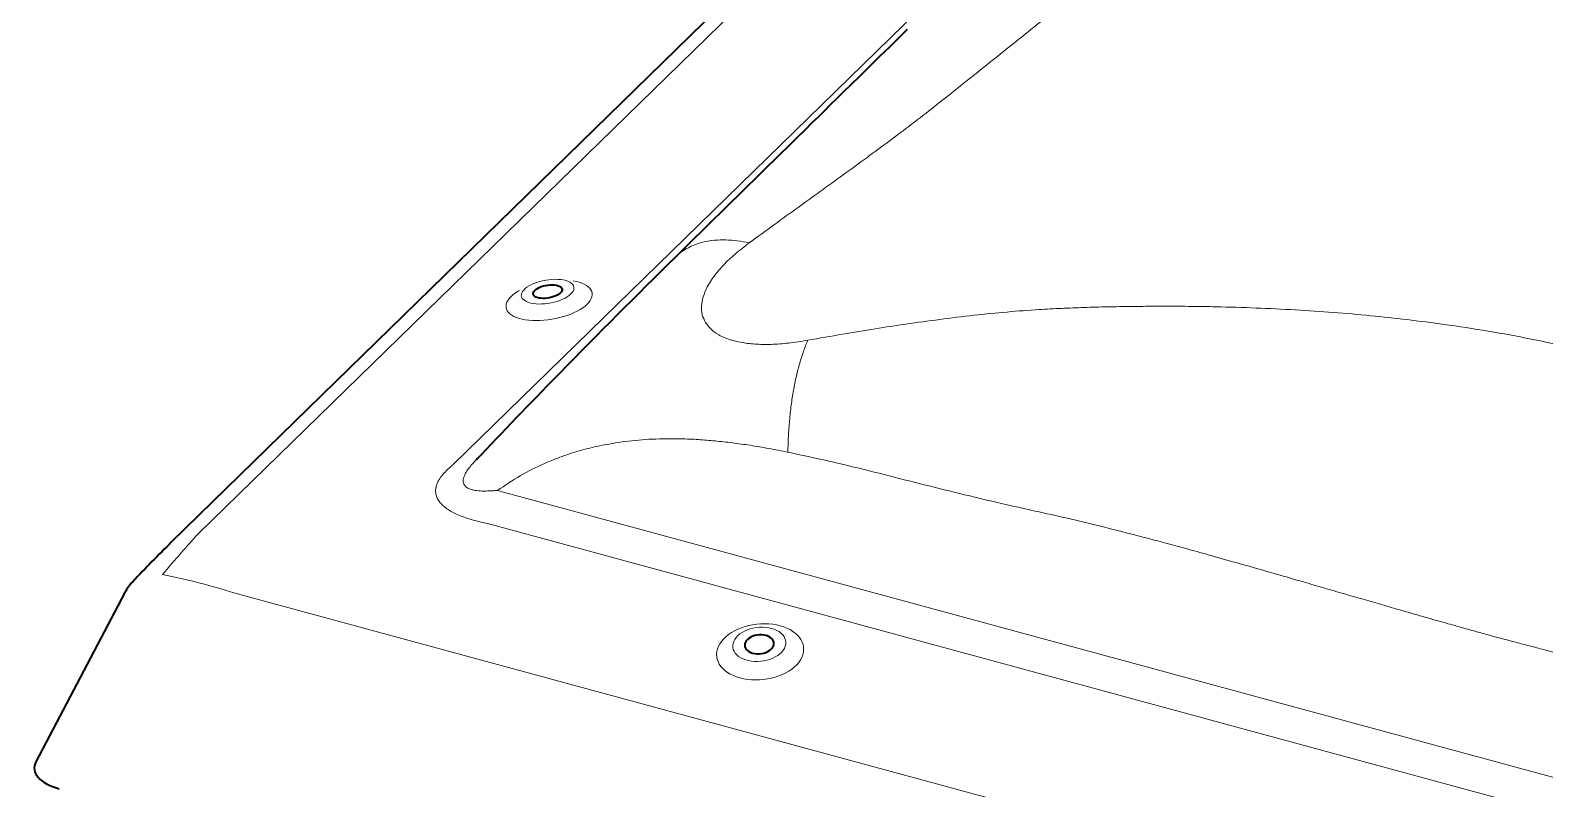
# Model space of a CAD drawing. Header units: millimetres. Extents: x -435 to 27166, y -19117 to 26500.
# Drawn here: x 24325.8 to 24449.3, y 19497.1 to 19559 of the extents above; entities that cross this region are included whole.
import ezdxf

# ---------------------------------------------------------------- set-up
doc = ezdxf.new("R2010")
doc.units = ezdxf.units.MM
doc.layers.add('Daglichtkoepel_Bitumen-P1-v1DWG_dwg', color=8, linetype='Continuous', lineweight=13)

# ---------------------------------------------------------------- blocks, each defined once
blk = doc.blocks.new('Daglichtkoepel_Bitumen-P1-v1DWG_dwg-3211646-Details Appartement')
at = {"color": 250, "lineweight": 13}
for p, q in [((10126.8, 35772.4), (7670.8, 33375.3)), ((8198.5, 33518.3), (10289.9, 35559.6)), ((8374.1, 33863.6), (8374.5, 33864)), ((8186.5, 33507.5), (8191.6, 33512.2)), ((8247.2, 33529.1), (8245, 33526.9)), ((8302.8, 33461.2), (12266.2, 32384.1)), ((8259.9, 33398.3), (8250.7, 33400.5))]:
    blk.add_line(p, q, dxfattribs=at)
at = {"color": 90, "lineweight": 35}
for p, q in [((10071.4, 35755.1), (7615.4, 33358)), ((8412.6, 33700.3), (8413.2, 33701.1)), ((8248.4, 33530.7), (8247, 33529.4)), ((7518.7, 33253.2), (7334.3, 32902.4))]:
    blk.add_line(p, q, dxfattribs=at)
at = {"color": 90, "lineweight": 35, "flags": 128}
for points in [[(9139.4, 34419.2), (9103, 34383.7), (9081.4, 34362.6), (9060.7, 34342.4), (9041.1, 34323.1), (9022.5, 34304.9), (9007.5, 34290.2), (8993.3, 34276.3), (8979.8, 34263.1), (8967.2, 34250.6), (8955.1, 34238.8), (8942.6, 34226.5), (8926.9, 34211.1), (8910.4, 34194.8), (8893, 34177.8), (8874.9, 34159.9), (8863.7, 34149), (8851.5, 34137), (8838, 34123.8), (8823.4, 34109.5), (8807.6, 34094), (8790.7, 34077.3), (8772.4, 34059.5), (8754.6, 34042), (8735.8, 34023.5), (8715.8, 34003.9), (8694.7, 33983.1), (8672.3, 33961.1), (8659.1, 33948.1)], [(8419.5, 33707.9), (8415.9, 33704.2), (8412.4, 33700.6)]]:
    blk.add_lwpolyline(points, dxfattribs=at)
at = {"color": 250, "lineweight": 13, "flags": 128}
for points in [[(8336, 33879), (8333.2, 33877.4), (8327.8, 33873.8), (8322.9, 33870.2), (8318.7, 33866.4), (8315.1, 33862.6), (8312.2, 33858.7), (8310.1, 33854.8), (8308.7, 33851), (8308.1, 33847.2), (8308.2, 33843.5), (8309.1, 33840), (8310.8, 33836.6), (8313.2, 33833.4), (8316.3, 33830.4), (8320.1, 33827.6), (8324.5, 33825.1), (8329.6, 33822.9), (8335.3, 33821), (8341.5, 33819.4), (8348.1, 33818.2), (8355.2, 33817.2), (8362.7, 33816.7), (8370.4, 33816.5), (8378.4, 33816.6), (8386.5, 33817.2), (8394.7, 33818), (8403, 33819.2), (8411.2, 33820.8), (8419.3, 33822.6), (8427.2, 33824.8), (8434.8, 33827.3), (8442.2, 33830), (8449.1, 33833), (8455.6, 33836.1), (8461.6, 33839.5), (8467.1, 33843.1), (8472, 33846.7), (8476.2, 33850.5), (8479.7, 33854.3), (8482.6, 33858.2), (8484.7, 33862.1), (8486.1, 33865.9), (8486.7, 33869.7), (8486.6, 33873.4), (8485.7, 33876.9), (8484.1, 33880.3), (8481.7, 33883.5), (8478.6, 33886.5), (8474.8, 33889.3), (8470.3, 33891.8), (8465.2, 33894), (8459.6, 33895.9), (8453.4, 33897.5), (8447.3, 33898.6)], [(7744.5, 33252.5), (12398.7, 31987.6), (12235.6, 32318.4), (8272.2, 33395.5)]]:
    blk.add_lwpolyline(points, dxfattribs=at)
for points in [[(8442.4, 33871.6), (8439, 33868.6), (8435, 33865.8), (8430.4, 33863.1), (8425.3, 33860.6), (8419.8, 33858.4), (8413.9, 33856.3), (8407.8, 33854.6), (8401.4, 33853.2), (8395, 33852.1), (8388.5, 33851.3), (8382.1, 33850.9), (8375.9, 33850.8), (8370, 33851.1), (8364.4, 33851.8), (8359.2, 33852.8), (8354.5, 33854.2), (8350.3, 33855.8), (8346.8, 33857.8), (8344, 33860), (8341.8, 33862.4), (8340.4, 33865), (8339.8, 33867.8), (8339.9, 33870.7), (8340.8, 33873.7), (8342.4, 33876.8), (8344.8, 33879.8), (8347.8, 33882.8), (8351.5, 33885.7), (8355.8, 33888.4), (8360.7, 33891), (8366, 33893.4), (8371.7, 33895.6), (8377.7, 33897.4), (8384, 33899), (8390.4, 33900.3), (8396.9, 33901.2), (8403.3, 33901.8), (8409.6, 33902.1), (8415.7, 33901.9), (8421.5, 33901.4), (8426.9, 33900.6), (8431.8, 33899.4), (8436.3, 33897.9), (8440.1, 33896.1), (8443.3, 33894.1), (8445.8, 33891.7), (8447.6, 33889.2), (8448.6, 33886.5), (8448.9, 33883.6), (8448.4, 33880.7), (8447.1, 33877.6), (8445.1, 33874.6)], [(8792.9, 33076.3), (8785.7, 33078.5), (8779, 33081.2), (8772.6, 33084.3), (8766.9, 33087.8), (8761.6, 33091.6), (8757.1, 33095.8), (8753.1, 33100.3), (8749.9, 33105), (8747.4, 33110), (8745.6, 33115.1), (8744.6, 33120.4), (8744.4, 33125.7), (8744.9, 33131.1), (8746.2, 33136.4), (8748.2, 33141.8), (8751, 33147), (8754.5, 33152.1), (8758.7, 33156.9), (8763.5, 33161.6), (8769, 33166), (8774.9, 33170.1), (8781.4, 33173.9), (8788.4, 33177.2), (8795.7, 33180.2), (8803.4, 33182.8), (8811.3, 33184.9), (8819.5, 33186.5), (8827.7, 33187.7), (8836.1, 33188.4), (8844.4, 33188.5), (8852.6, 33188.2), (8860.7, 33187.4), (8868.5, 33186.1), (8876.1, 33184.3), (8883.3, 33182.1), (8890, 33179.4), (8896.4, 33176.3), (8902.1, 33172.8), (8907.4, 33169), (8911.9, 33164.8), (8915.9, 33160.3), (8919.1, 33155.6), (8921.6, 33150.7), (8923.4, 33145.5), (8924.4, 33140.3), (8924.6, 33134.9), (8924.1, 33129.6), (8922.8, 33124.2), (8920.8, 33118.9), (8918, 33113.7), (8914.5, 33108.6), (8910.3, 33103.7), (8905.5, 33099), (8900, 33094.6), (8894.1, 33090.5), (8887.6, 33086.8), (8880.6, 33083.4), (8873.3, 33080.4), (8865.6, 33077.9), (8857.7, 33075.8), (8849.5, 33074.1), (8841.3, 33072.9), (8832.9, 33072.3), (8824.6, 33072.1), (8816.4, 33072.4), (8808.3, 33073.2), (8800.5, 33074.5)], [(8858.2, 33178.9), (8852.3, 33180.2), (8846.1, 33181.1), (8839.6, 33181.4), (8833.1, 33181.3), (8826.6, 33180.6), (8820.2, 33179.5), (8813.9, 33177.9), (8808, 33175.9), (8802.3, 33173.4), (8797.1, 33170.6), (8792.4, 33167.4), (8788.3, 33163.9), (8784.8, 33160.1), (8781.9, 33156.2), (8779.8, 33152.1), (8778.4, 33147.9), (8777.8, 33143.7), (8778, 33139.5), (8778.9, 33135.4), (8780.6, 33131.4), (8783, 33127.7), (8786.2, 33124.2), (8789.9, 33121), (8794.3, 33118.2), (8799.2, 33115.7), (8804.6, 33113.7), (8810.4, 33112.1), (8816.5, 33111), (8822.8, 33110.4), (8829.3, 33110.3), (8835.8, 33110.7), (8842.3, 33111.6), (8848.7, 33112.9), (8854.8, 33114.8), (8860.6, 33117), (8866, 33119.7), (8871, 33122.7), (8875.4, 33126.1), (8879.3, 33129.7), (8882.4, 33133.6), (8884.9, 33137.6), (8886.7, 33141.8), (8887.7, 33146), (8887.9, 33150.2), (8887.3, 33154.3), (8886, 33158.3), (8884, 33162.2), (8881.2, 33165.8), (8877.7, 33169.2), (8873.7, 33172.2), (8869, 33174.8), (8863.8, 33177.1)]]:
    blk.add_lwpolyline(points, close=True, dxfattribs=at)
at = {"color": 90, "lineweight": 35, "flags": 128}
for points in [[(8420.8, 33873.8), (8418.3, 33871.6), (8415.2, 33869.6), (8411.5, 33867.8), (8407.4, 33866.1), (8403, 33864.7), (8398.4, 33863.6), (8393.7, 33862.9), (8389, 33862.4), (8384.4, 33862.3), (8380.1, 33862.6), (8376.1, 33863.1), (8372.6, 33864.1), (8369.6, 33865.3), (8367.2, 33866.8), (8365.5, 33868.5), (8364.5, 33870.4), (8364.2, 33872.5), (8364.7, 33874.7), (8365.9, 33876.9), (8367.8, 33879.1), (8370.3, 33881.3), (8373.4, 33883.3), (8377.1, 33885.1), (8381.2, 33886.8), (8385.6, 33888.2), (8390.2, 33889.2), (8394.9, 33890), (8399.6, 33890.5), (8404.2, 33890.6), (8408.5, 33890.3), (8412.5, 33889.7), (8416, 33888.8), (8419, 33887.6), (8421.4, 33886.1), (8423.1, 33884.4), (8424.1, 33882.4), (8424.4, 33880.4), (8423.9, 33878.2), (8422.7, 33876)], [(8818.8, 33127.7), (8823.2, 33126.7), (8827.9, 33126.3), (8832.6, 33126.3), (8837.4, 33126.8), (8842, 33127.8), (8846.4, 33129.2), (8850.5, 33131.1), (8854.2, 33133.3), (8857.3, 33135.8), (8859.8, 33138.5), (8861.7, 33141.5), (8862.8, 33144.5), (8863.2, 33147.6), (8862.9, 33150.6), (8861.8, 33153.6), (8860, 33156.3), (8857.6, 33158.8), (8854.5, 33160.9), (8850.9, 33162.7), (8846.9, 33164.1), (8842.5, 33165), (8837.8, 33165.4), (8833.1, 33165.4), (8828.3, 33164.9), (8823.7, 33163.9), (8819.3, 33162.5), (8815.2, 33160.7), (8811.5, 33158.5), (8808.4, 33155.9), (8805.9, 33153.2), (8804, 33150.3), (8802.9, 33147.2), (8802.5, 33144.1), (8802.8, 33141.1), (8803.9, 33138.2), (8805.7, 33135.4), (8808.1, 33133), (8811.2, 33130.8), (8814.8, 33129)]]:
    blk.add_lwpolyline(points, close=True, dxfattribs=at)
at = {"color": 90, "lineweight": 35}
for centre, radius, start, end in [((21925.6, 20474.3), 18908.8, 134.55647, 135.58393), ((21129.3, 21282.9), 17774.1, 135.67886, 136.45548), ((9596.6, 31334.7), 2831.7, 134.3974, 136.7304), ((7608.6, 33205.9), 101.6, 136.6596, 152.2697)]:
    blk.add_arc(centre, radius, start, end, dxfattribs=at)
at = {"color": 250, "lineweight": 13}
for centre, major_axis, ratio, start_param, end_param in [((6867.4, 32215.1), (1532.6, 1467.4), 0.020457, 0.499427, 0.508429), ((6906.3, 32203.1), (1917, 872.5), 0.512118, 0.55309, 0.562092), ((6867.4, 32215.1), (1913.3, 825.2), 0.471242, 0.567239, 0.576241), ((7124.4, 32284.8), (773.1, 1252.3), 0.12992, 0.599658, 0.722756), ((7124.4, 32284.8), (1299.7, 310.4), 0.7601, 0.902514, 1.025613)]:
    blk.add_ellipse(centre, major_axis=major_axis, ratio=ratio, start_param=start_param, end_param=end_param, dxfattribs=at)
at = {"color": 90, "lineweight": 35}
blk.add_ellipse((7444.1, 32893.1), major_axis=(113.2, 4.5), ratio=0.465886, start_param=2.878842, end_param=4.118176, dxfattribs=at)
at = {"color": 250, "lineweight": 13}
for points, knots in [([(10410.3, 35537.4), (10407.8, 35530.5), (10403.2, 35517.1), (10396.1, 35497), (10388.6, 35476.6), (10380.1, 35455.3), (10370.2, 35432.9), (10359, 35410.2), (10347.5, 35389.7), (10335.8, 35371.1), (10324.7, 35354.3), (10312.8, 35336.9), (10300.6, 35319.1), (10288.2, 35301.2), (10275.7, 35283.4), (10263.1, 35265.7), (10246.9, 35243), (10226.7, 35215.2), (10202, 35182.2), (10176.6, 35149.2), (10150.4, 35116.2), (10122.8, 35082.4), (10091.6, 35045.4), (10056.7, 35005.4), (10017.6, 34962.7), (9976.2, 34919.6), (9934.4, 34878), (9892.9, 34838.1), (9852, 34800.1), (9809, 34761.4), (9763.9, 34721.9), (9717.2, 34682), (9674.9, 34646.4), (9637.6, 34615.3), (9605, 34588.5), (9571.6, 34561.1), (9537.2, 34533.2), (9501.9, 34504.7), (9465.7, 34475.5), (9426.4, 34444.1), (9384, 34410.2), (9338.2, 34373.6), (9291, 34335.8), (9243.2, 34297.6), (9195.7, 34259.8), (9148.7, 34223.3), (9101.9, 34188.3), (9054.7, 34153.4), (9007.2, 34118.8), (8959.7, 34084.5), (8912, 34050.1), (8863.1, 34014.8), (8829.4, 33990.2), (8812, 33977.5)], [0, 0, 0, 0, 0.021053, 0.040797, 0.059247, 0.079452, 0.100281, 0.120064, 0.139429, 0.152876, 0.166726, 0.180972, 0.19531, 0.209309, 0.223084, 0.236642, 0.249992, 0.274443, 0.298297, 0.321628, 0.34452, 0.367068, 0.390591, 0.418441, 0.445738, 0.472809, 0.499999, 0.523082, 0.546044, 0.569095, 0.592442, 0.616277, 0.639342, 0.65455, 0.669912, 0.685458, 0.701217, 0.717213, 0.73347, 0.750008, 0.76949, 0.789425, 0.809837, 0.83071, 0.850826, 0.870095, 0.888925, 0.906964, 0.925849, 0.944228, 0.961679, 0.980265, 1, 1, 1, 1]), ([(8812, 33977.5), (8803.7, 33979.1), (8786.9, 33982.3), (8762.9, 33984), (8740, 33983.3), (8718.6, 33980), (8699, 33974.1), (8681.4, 33965.5), (8668.1, 33956.8), (8661.6, 33950.1), (8659.4, 33947.8)], [0, 0, 0, 0, 0.130806, 0.2633567, 0.3971115, 0.5314681, 0.665779, 0.7994922, 0.9320625, 1, 1, 1, 1]), ([(8812, 33977.5), (8802.1, 33969.9), (8782.7, 33955.1), (8760.8, 33934.3), (8745, 33916.4), (8733.8, 33901.3), (8723.6, 33884.3), (8715.8, 33865.9), (8712.3, 33846.4), (8713.6, 33828.4), (8718.8, 33817.8), (8721.4, 33812.6)], [0, 0, 0, 0, 0.1483888, 0.2879628, 0.3771064, 0.4638546, 0.5489121, 0.666611, 0.7792903, 0.889516, 1, 1, 1, 1]), ([(8933.1, 33775.8), (8957.2, 33780), (9003.8, 33788.2), (9071.7, 33799.4), (9138.7, 33809.7), (9206.9, 33819.1), (9276.8, 33827.6), (9345.6, 33834.5), (9405.8, 33839.1), (9459, 33841.9), (9506.3, 33843.8), (9554.5, 33845), (9602.9, 33845.8), (9650.7, 33846.2), (9697.6, 33846.2), (9743.7, 33845.8), (9801.9, 33844.7), (9871.7, 33842.4), (9952.6, 33838.3), (10031.4, 33832.9), (10108.4, 33826), (10185.2, 33817.5), (10267.1, 33806.7), (10353.7, 33793.2), (10443.1, 33776.5), (10530.7, 33757.2), (10612.6, 33736.3), (10689.1, 33714.4), (10760.2, 33691.9), (10830.5, 33667.3), (10900.6, 33640.7), (10969.6, 33612.2), (11029.8, 33585.8), (11081.2, 33562), (11124.9, 33540.9), (11168.8, 33518.9), (11212.9, 33496.1), (11257.2, 33472.2), (11301.9, 33447.4), (11349.4, 33420.2), (11399.7, 33390.3), (11453, 33357.6), (11507.1, 33323.3), (11560.9, 33288.2), (11612.9, 33252.8), (11661.9, 33217.3), (11707.5, 33181.7), (11751.8, 33145.3), (11794.8, 33108.4), (11836.5, 33071), (11877.4, 33033.3), (11918.9, 32994), (11947.3, 32966.7), (11961.9, 32952.6)], [0, 0, 0, 0, 0.021053, 0.040797, 0.059247, 0.079452, 0.100281, 0.120064, 0.139429, 0.152876, 0.166726, 0.180972, 0.19531, 0.209309, 0.223084, 0.236642, 0.249992, 0.274443, 0.298297, 0.321628, 0.34452, 0.367068, 0.390591, 0.418441, 0.445738, 0.472809, 0.499999, 0.523082, 0.546044, 0.569095, 0.592442, 0.616277, 0.639342, 0.65455, 0.669912, 0.685458, 0.701217, 0.717213, 0.73347, 0.750008, 0.76949, 0.789425, 0.809837, 0.83071, 0.850826, 0.870095, 0.888925, 0.906964, 0.925849, 0.944228, 0.961679, 0.980265, 1, 1, 1, 1]), ([(8721.4, 33812.6), (8724.9, 33807.7), (8731.9, 33798), (8746.5, 33787.7), (8761.8, 33780.3), (8777, 33775.2), (8797.3, 33770.5), (8823.9, 33767.2), (8857.4, 33766.8), (8894.1, 33769.4), (8919.9, 33773.6), (8933.1, 33775.8)], [0, 0, 0, 0, 0.1104653, 0.2206849, 0.2954185, 0.3720211, 0.4512163, 0.5793026, 0.7120092, 0.8515894, 1, 1, 1, 1]), ([(8891.9, 33543.9), (8892.2, 33554.9), (8892.8, 33576.9), (8895.2, 33609.4), (8898.7, 33641.3), (8903.4, 33672.1), (8909.4, 33701.3), (8916.3, 33728.5), (8924.2, 33753.6), (8930.2, 33768.4), (8933.1, 33775.7)], [0, 0, 0, 0, 0.123081, 0.247808, 0.37361, 0.499975, 0.626383, 0.752224, 0.876933, 1, 1, 1, 1]), ([(8891.9, 33543.9), (8878.6, 33546.5), (8852.7, 33551.7), (8814.3, 33558.2), (8777.2, 33563.4), (8741.6, 33567.4), (8706, 33570.3), (8662.6, 33572.2), (8612, 33571.6), (8555.7, 33567.1), (8519.3, 33560.4), (8501.6, 33557.1)], [0, 0, 0, 0, 0.103556, 0.203064, 0.298582, 0.390173, 0.477909, 0.571719, 0.721306, 0.863816, 1, 1, 1, 1]), ([(8501.6, 33557.1), (8488.4, 33554), (8462.5, 33548), (8424.4, 33535.6), (8382.6, 33518.8), (8337.2, 33496.1), (8305.9, 33475.1), (8290.2, 33464.6)], [0, 0, 0, 0, 0.176421, 0.349556, 0.52019, 0.760573, 1, 1, 1, 1]), ([(11802.5, 32752.8), (11792.2, 32756.3), (11770.6, 32763.5), (11736.9, 32774.4), (11700.4, 32785.8), (11661.1, 32797.8), (11621.7, 32809.6), (11583.2, 32820.9), (11546.6, 32831.7), (11515.2, 32840.9), (11488.8, 32848.7), (11467.5, 32854.9), (11446.5, 32861.1), (11426.3, 32866.9), (11406.5, 32872.9), (11387.7, 32878.7), (11369.1, 32884.5), (11350, 32890.6), (11328.6, 32897.6), (11306.7, 32904.7), (11286.9, 32911), (11271, 32916.2), (11258.8, 32920.1), (11246.2, 32924.1), (11232.1, 32928.5), (11215, 32933.7), (11197.7, 32939), (11180.2, 32944.3), (11163.7, 32949.2), (11148.3, 32953.7), (11134.1, 32957.8), (11119.7, 32962), (11105.2, 32966.2), (11090.5, 32970.4), (11076.7, 32974.3), (11052.6, 32981), (11016.5, 32991), (10965.7, 33004.7), (10917.2, 33017.5), (10872.2, 33029.2), (10831.6, 33039.7), (10788.9, 33050.6), (10743.7, 33062.1), (10696.2, 33074.1), (10645.3, 33086.9), (10593.7, 33100), (10543.4, 33112.9), (10497.5, 33124.7), (10458.3, 33134.8), (10425.3, 33143.4), (10398.1, 33150.6), (10373.6, 33157.1), (10351, 33163.1), (10325.7, 33170.1), (10295.1, 33178.6), (10257.8, 33189.1), (10220.7, 33199.7), (10184.6, 33210), (10150.4, 33219.8), (10113.9, 33230.4), (10075, 33241.6), (10034.1, 33253.5), (9993, 33265.5), (9942.8, 33280.2), (9885.8, 33296.6), (9822.7, 33314.6), (9774.5, 33328.2), (9739.9, 33337.8), (9717.5, 33344), (9696.1, 33349.8), (9675.6, 33355.4), (9656, 33360.6), (9634.4, 33366.3), (9595.7, 33376.4), (9540.5, 33390.4), (9471.8, 33407), (9395.7, 33424), (9313.7, 33442.1), (9226.9, 33463.5), (9143.2, 33484.2), (9060.2, 33505.7), (8976.5, 33525.9), (8920.1, 33537.9), (8891.9, 33543.9)], [0, 0, 0, 0, 0.010835, 0.022591, 0.035268, 0.048867, 0.063388, 0.076177, 0.08876, 0.101344, 0.108726, 0.116108, 0.123491, 0.130492, 0.136995, 0.144069, 0.15003, 0.156344, 0.164077, 0.172385, 0.179267, 0.184721, 0.189043, 0.191975, 0.197831, 0.203759, 0.209757, 0.215825, 0.221965, 0.226839, 0.231757, 0.236718, 0.241724, 0.246773, 0.251867, 0.256032, 0.271685, 0.289124, 0.30835, 0.321515, 0.335404, 0.350017, 0.365354, 0.381733, 0.398773, 0.417476, 0.434685, 0.450399, 0.46462, 0.474921, 0.484266, 0.492655, 0.500089, 0.507545, 0.518755, 0.531605, 0.546095, 0.557119, 0.568933, 0.581537, 0.594932, 0.609117, 0.623933, 0.637539, 0.661102, 0.682879, 0.70287, 0.71089, 0.718582, 0.725947, 0.732983, 0.739691, 0.74608, 0.755173, 0.779462, 0.802701, 0.825459, 0.857003, 0.886081, 0.914392, 0.942752, 0.971319, 1, 1, 1, 1]), ([(8250.7, 33400.5), (8245.9, 33401.7), (8236.5, 33404.2), (8223, 33408.5), (8210.3, 33413.4), (8198.5, 33418.9), (8187.9, 33425), (8178.8, 33431.8), (8171.6, 33439.1), (8166.3, 33446.8), (8163.2, 33454.6), (8162, 33462.2), (8162.5, 33469.6), (8164.7, 33478), (8169.4, 33487.5), (8176.8, 33497.7), (8183.3, 33504.2), (8186.5, 33507.5)], [0, 0, 0, 0, 0.064315, 0.128693, 0.192943, 0.257239, 0.321693, 0.385891, 0.449533, 0.513452, 0.577081, 0.634229, 0.691573, 0.748778, 0.832334, 0.916237, 1, 1, 1, 1]), ([(8245, 33526.8), (8244.3, 33526.2), (8241, 33522.6), (8235.3, 33516.1), (8228.4, 33507.2), (8223.5, 33499.2), (8220.5, 33492.2), (8219.3, 33486.8), (8219.4, 33482), (8220.6, 33477.9), (8223.4, 33473.5), (8228.4, 33469.5), (8235.8, 33466.5), (8243.5, 33464.8), (8253.7, 33463.6), (8266.4, 33463.2), (8277.2, 33463.8), (8282.7, 33464)], [0, 0, 0, 0, 0.019763, 0.105202, 0.1907, 0.275783, 0.333663, 0.391456, 0.433872, 0.481313, 0.528743, 0.598726, 0.665745, 0.732922, 0.783335, 0.891577, 1, 1, 1, 1]), ([(8282.8, 33463.9), (8282.8, 33463.9), (8285.2, 33464.8), (8287.9, 33464.6), (8290.2, 33464.6), (8290.2, 33464.6)], [0, 0, 0, 0, 0.000046, 0.999962, 1, 1, 1, 1])]:
    blk.add_open_spline(points, degree=3, knots=knots, dxfattribs=at)

msp = doc.modelspace()

# ---------------------------------------------------------------- block references
at = {"layer": 'Daglichtkoepel_Bitumen-P1-v1DWG_dwg', "color": 250, "xscale": 0.0393700796202811, "yscale": 0.0393700796202811, "zscale": 0.0393700796202811}
msp.add_blockref('Daglichtkoepel_Bitumen-P1-v1DWG_dwg-3211646-Details Appartement', (24037.5, 18203.96), dxfattribs=at)

doc.saveas('drawing.dxf')
